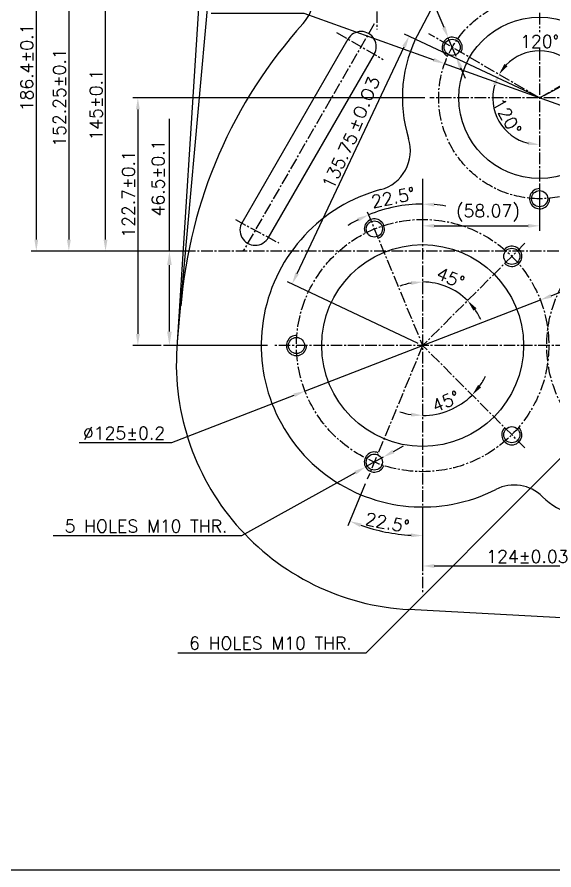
# Model space of a CAD drawing. Header units: millimetres. Extents: x -4466 to 20635, y -2270 to 9154.
# Drawn here: x 16599.3 to 16865.3, y 7525 to 7947.6 of the extents above; entities that cross this region are included whole.
import ezdxf

# ---------------------------------------------------------------- set-up
doc = ezdxf.new("R2010")
doc.units = ezdxf.units.MM
doc.header["$LTSCALE"] = 0.3
doc.header["$PDSIZE"] = -50
doc.linetypes.add('CENTER2', pattern=[28.575, 19.05, -3.175, 3.175, -3.175])
doc.layers.add('AM_VIEWS', color=1, linetype='Continuous', lineweight=25, plot=False)
doc.layers.add('center', color=1, linetype='CENTER2')
doc.styles.add('rs', font='romans.shx')
doc.styles.get("Standard").update_dxf_attribs({"font": 'romans.shx'})
doc.dimstyles.new('sarab', dxfattribs={"dimscale": 3, "dimtxt": 2.5, "dimasz": 2.3, "dimexe": 1, "dimexo": 1, "dimtad": 1, "dimdec": 3, "dimdsep": 46, "dimtxsty": 'rs', "dimcen": 0, "dimclrd": 1, "dimclre": 1, "dimclrt": 7, "dimadec": 3, "dimazin": 2, "dimtfac": 1, "dimtdec": 3, "dimtmove": 0, "dimatfit": 3, "dimfxl": 1, "dimarcsym": 0})

# ---------------------------------------------------------------- blocks, each defined once
blk = doc.blocks.new('*D732')
at = {"color": 1, "lineweight": -2, "transparency": 16777216}
for p, q in [((16887.65, 7748.25), (16891.71, 7752.32)), ((16883.58, 7744.18), (16876.52, 7737.1)), ((16772.24, 7632.65), (16872.46, 7733.03)), ((16679.01, 7632.65), (16772.24, 7632.65))]:
    blk.add_line(p, q, dxfattribs=at)
at = {"color": 1, "transparency": 16777216}
for points in [[(16886.97, 7748.92), (16888.32, 7747.57), (16883.58, 7744.18)], [(16871.78, 7733.71), (16873.13, 7732.35), (16876.52, 7737.1)]]:
    blk.add_solid(points, dxfattribs=at)
at = {"layer": 'Defpoints', "color": 0, "transparency": 16777216}
for p in [(16883.58, 7744.18), (16876.52, 7737.1)]:
    blk.add_point(p, dxfattribs=at)
at = {"color": 7, "transparency": 16777216, "insert": (16724.84, 7637.34), "char_height": 6.25, "attachment_point": 5, "style": 'rs'}
blk.add_mtext('6 HOLES M10 THR.', dxfattribs=at)
blk = doc.blocks.new('*D733')
at = {"color": 1, "lineweight": -2, "transparency": 16777216}
for start, end in [(90, 112.5), (80.5937, 85.2968), (117.2032, 121.9063)]:
    blk.add_arc((16800.25, 7784.83), 70.07, start, end, dxfattribs=at)
at = {"color": 1, "transparency": 16777216}
for points in [[(16805.95, 7853.71), (16806.03, 7855.62), (16800.25, 7854.9)], [(16767.81, 7848.02), (16768.62, 7846.28), (16773.43, 7849.57)]]:
    blk.add_solid(points, dxfattribs=at)
at = {"layer": 'Defpoints', "color": 0, "transparency": 16777216}
for p in [(16800.25, 7867.42), (16791.1, 7854.3), (16772.81, 7851.08), (16800.25, 7784.83), (16800.25, 7661.56)]:
    blk.add_point(p, dxfattribs=at)
at = {"color": 7, "transparency": 16777216, "insert": (16785.66, 7858.15), "char_height": 6.25, "attachment_point": 5, "rotation": 11.25, "style": 'rs'}
blk.add_mtext('22.5°', dxfattribs=at)
blk = doc.blocks.new('*D734')
at = {"color": 1, "lineweight": -2, "transparency": 16777216}
for start, end in [(100.4764, 110.9529), (45, 90), (24.0471, 34.5236)]:
    blk.add_arc((16800.25, 7784.83), 31.49, start, end, dxfattribs=at)
at = {"color": 1, "transparency": 16777216}
for points in [[(16794.43, 7816.75), (16794.61, 7814.84), (16800.25, 7816.32)], [(16825.45, 7802.07), (16826.93, 7803.29), (16822.51, 7807.1)]]:
    blk.add_solid(points, dxfattribs=at)
at = {"layer": 'Defpoints', "color": 0, "transparency": 16777216}
for p in [(16800.25, 7867.42), (16850.95, 7835.54), (16815.99, 7812.1), (16800.25, 7784.83), (16800.25, 7661.56)]:
    blk.add_point(p, dxfattribs=at)
at = {"color": 7, "transparency": 16777216, "insert": (16814.09, 7818.26), "char_height": 6.25, "attachment_point": 5, "rotation": 337.5, "style": 'rs'}
blk.add_mtext('45°', dxfattribs=at)
blk = doc.blocks.new('*D735')
at = {"color": 1, "lineweight": -2, "transparency": 16777216}
blk.add_line((16771.85, 7716.28), (16763.24, 7695.49), dxfattribs=at)
blk.add_arc((16800.25, 7784.83), 94.2, 250.9979, 266.5021, dxfattribs=at)
at = {"color": 1, "transparency": 16777216}
for points in [[(16769.23, 7694.87), (16769.91, 7696.66), (16764.2, 7697.8)], [(16794.53, 7691.77), (16794.47, 7689.85), (16800.25, 7690.63)]]:
    blk.add_solid(points, dxfattribs=at)
at = {"layer": 'Defpoints', "color": 0, "transparency": 16777216}
for p in [(16800.25, 7867.42), (16800.25, 7784.83), (16772.81, 7718.59), (16775.86, 7693.84), (16800.25, 7661.56)]:
    blk.add_point(p, dxfattribs=at)
at = {"color": 7, "transparency": 16777216, "insert": (16782.78, 7697.04), "char_height": 6.25, "attachment_point": 5, "rotation": 348.75, "style": 'rs'}
blk.add_mtext('22.5°', dxfattribs=at)
blk = doc.blocks.new('*D736')
at = {"color": 1, "lineweight": -2, "transparency": 16777216}
for start, end in [(324.5114, 334.0227), (270, 315), (250.9773, 260.4886)]:
    blk.add_arc((16800.25, 7784.83), 34.68, start, end, dxfattribs=at)
at = {"color": 1, "transparency": 16777216}
for points in [[(16829.21, 7764.08), (16827.75, 7765.32), (16824.77, 7760.31)], [(16794.59, 7751.59), (16794.44, 7749.68), (16800.25, 7750.16)]]:
    blk.add_solid(points, dxfattribs=at)
at = {"layer": 'Defpoints', "color": 0, "transparency": 16777216}
for p in [(16800.25, 7867.42), (16800.25, 7784.83), (16809.22, 7751.34), (16850.95, 7734.13), (16800.25, 7661.56)]:
    blk.add_point(p, dxfattribs=at)
at = {"color": 7, "transparency": 16777216, "insert": (16811.72, 7757.13), "char_height": 6.25, "attachment_point": 5, "rotation": 22.5, "style": 'rs'}
blk.add_mtext('45°', dxfattribs=at)
blk = doc.blocks.new('*D737')
at = {"color": 1, "lineweight": -2, "transparency": 16777216}
blk.add_arc((16858.2, 7907.58), 23.25, 44.2052, 135.7948, dxfattribs=at)
at = {"color": 1, "transparency": 16777216}
for points in [[(16842.29, 7923.22), (16840.76, 7924.37), (16838.06, 7919.21)], [(16875.63, 7924.37), (16874.1, 7923.22), (16878.33, 7919.21)]]:
    blk.add_solid(points, dxfattribs=at)
at = {"layer": 'Defpoints', "color": 0, "transparency": 16777216}
for p in [(16803.29, 7939.28), (16913.1, 7939.28), (16866.15, 7929.43), (16858.2, 7907.58), (16858.2, 7907.58)]:
    blk.add_point(p, dxfattribs=at)
at = {"color": 7, "transparency": 16777216, "insert": (16858.2, 7935.52), "char_height": 6.25, "attachment_point": 5, "style": 'rs'}
blk.add_mtext('120°', dxfattribs=at)
blk = doc.blocks.new('*D738')
at = {"color": 1, "lineweight": -2, "transparency": 16777216}
for p, q in [((16678.5, 8035), (16772.03, 8035)), ((16772.03, 8035), (16810.74, 7942.5)), ((16816.82, 7927.97), (16812.96, 7937.2)), ((16819.04, 7922.67), (16821.26, 7917.36))]:
    blk.add_line(p, q, dxfattribs=at)
at = {"color": 1, "transparency": 16777216}
for points in [[(16811.63, 7942.87), (16809.86, 7942.13), (16812.96, 7937.2)], [(16819.93, 7923.04), (16818.16, 7922.3), (16816.82, 7927.97)]]:
    blk.add_solid(points, dxfattribs=at)
at = {"layer": 'Defpoints', "color": 0, "transparency": 16777216}
for p in [(16812.96, 7937.2), (16816.82, 7927.97)]:
    blk.add_point(p, dxfattribs=at)
at = {"color": 7, "transparency": 16777216, "insert": (16724.49, 8039.69), "char_height": 6.25, "attachment_point": 5, "style": 'rs'}
blk.add_mtext('3 HOLES M10 THR.', dxfattribs=at)
blk = doc.blocks.new('*D740')
at = {"color": 1, "lineweight": -2, "transparency": 16777216}
for p, q in [((16863.9, 7809.46), (16869.26, 7811.54)), ((16858.53, 7807.39), (16741.96, 7762.28)), ((16676.02, 7736.77), (16736.59, 7760.2)), ((16630.11, 7736.77), (16676.02, 7736.77))]:
    blk.add_line(p, q, dxfattribs=at)
at = {"color": 1, "transparency": 16777216}
for points in [[(16863.55, 7810.35), (16864.24, 7808.57), (16858.53, 7807.39)], [(16736.25, 7761.1), (16736.94, 7759.31), (16741.96, 7762.28)]]:
    blk.add_solid(points, dxfattribs=at)
at = {"layer": 'Defpoints', "color": 0, "transparency": 16777216}
for p in [(16858.53, 7807.39), (16741.96, 7762.28)]:
    blk.add_point(p, dxfattribs=at)
at = {"color": 7, "transparency": 16777216, "insert": (16652.29, 7741.46), "char_height": 6.25, "attachment_point": 5, "style": 'rs'}
blk.add_mtext('∅125±0.2', dxfattribs=at)
blk = doc.blocks.new('*D741')
at = {"color": 1, "lineweight": -2, "transparency": 16777216}
for p, q in [((16695.54, 7949.52), (16741.45, 7949.52)), ((16741.45, 7949.52), (16805.73, 7926.43)), ((16905.25, 7890.68), (16811.14, 7924.48)), ((16910.66, 7888.74), (16916.07, 7886.79))]:
    blk.add_line(p, q, dxfattribs=at)
at = {"color": 1, "transparency": 16777216}
for points in [[(16806.05, 7927.33), (16805.4, 7925.53), (16811.14, 7924.48)], [(16910.99, 7889.64), (16910.34, 7887.84), (16905.25, 7890.68)]]:
    blk.add_solid(points, dxfattribs=at)
at = {"layer": 'Defpoints', "color": 0, "transparency": 16777216}
for p in [(16811.14, 7924.48), (16905.25, 7890.68)]:
    blk.add_point(p, dxfattribs=at)
at = {"color": 7, "transparency": 16777216, "insert": (16717.71, 7954.2), "char_height": 6.25, "attachment_point": 5, "style": 'rs'}
blk.add_mtext('∅100±0.2', dxfattribs=at)
blk = doc.blocks.new('*D742')
at = {"color": 1, "lineweight": -2, "transparency": 16777216}
blk.add_arc((16858.2, 7907.58), 23.26, 164.2023, 255.7977, dxfattribs=at)
at = {"color": 1, "transparency": 16777216}
for points in [[(16834.93, 7914.29), (16836.7, 7913.54), (16838.05, 7919.21)], [(16852.61, 7885.99), (16852.37, 7884.09), (16858.2, 7884.33)]]:
    blk.add_solid(points, dxfattribs=at)
at = {"layer": 'Defpoints', "color": 0, "transparency": 16777216}
for p in [(16803.29, 7939.28), (16858.2, 7931.84), (16858.2, 7907.58), (16835.29, 7903.54), (16858.2, 7844.18)]:
    blk.add_point(p, dxfattribs=at)
at = {"color": 7, "transparency": 16777216, "insert": (16842.11, 7898.3), "char_height": 6.25, "attachment_point": 5, "rotation": 300, "style": 'rs'}
blk.add_mtext('120°', dxfattribs=at)
blk = doc.blocks.new('*D743')
at = {"color": 1, "lineweight": -2, "transparency": 16777216}
for p, q in [((16800.25, 7864.92), (16800.25, 7841.65)), ((16858.2, 7865.08), (16858.2, 7841.65)), ((16806, 7844.15), (16852.45, 7844.15))]:
    blk.add_line(p, q, dxfattribs=at)
at = {"color": 1, "transparency": 16777216}
for points in [[(16806, 7845.11), (16806, 7843.19), (16800.25, 7844.15)], [(16852.45, 7845.11), (16852.45, 7843.19), (16858.2, 7844.15)]]:
    blk.add_solid(points, dxfattribs=at)
at = {"layer": 'Defpoints', "color": 0, "transparency": 16777216}
for p in [(16800.25, 7867.42), (16858.2, 7867.58), (16858.2, 7844.15)]:
    blk.add_point(p, dxfattribs=at)
at = {"color": 7, "transparency": 16777216, "insert": (16832.59, 7850.47), "char_height": 6.25, "attachment_point": 5, "style": 'rs'}
blk.add_mtext('(58.07)', dxfattribs=at)
blk = doc.blocks.new('*D657')
at = {"color": 1, "lineweight": -2, "transparency": 16777216}
for p, q in [((16924.25, 7713.66), (16924.25, 7673.1)), ((16800.25, 7702.33), (16800.25, 7673.1)), ((16806, 7675.6), (16918.5, 7675.6))]:
    blk.add_line(p, q, dxfattribs=at)
at = {"color": 1, "transparency": 16777216}
for points in [[(16806, 7676.56), (16806, 7674.65), (16800.25, 7675.6)], [(16918.5, 7676.56), (16918.5, 7674.65), (16924.25, 7675.6)]]:
    blk.add_solid(points, dxfattribs=at)
at = {"layer": 'Defpoints', "color": 0, "transparency": 16777216}
for p in [(16924.25, 7716.16), (16800.25, 7704.83), (16924.25, 7675.6)]:
    blk.add_point(p, dxfattribs=at)
at = {"color": 7, "transparency": 16777216, "insert": (16852.15, 7680.29), "char_height": 6.25, "attachment_point": 5, "style": 'rs'}
blk.add_mtext('124±0.03', dxfattribs=at)
blk = doc.blocks.new('*D723')
at = {"color": 1, "lineweight": -2, "transparency": 16777216}
for p, q in [((16872.04, 7976.58), (16640.63, 7976.58)), ((16643.13, 7837.33), (16643.13, 7970.83)), ((16685.1, 7831.58), (16640.63, 7831.58))]:
    blk.add_line(p, q, dxfattribs=at)
at = {"color": 1, "transparency": 16777216}
for points in [[(16642.17, 7970.83), (16644.09, 7970.83), (16643.13, 7976.58)], [(16642.17, 7837.33), (16644.09, 7837.33), (16643.13, 7831.58)]]:
    blk.add_solid(points, dxfattribs=at)
at = {"layer": 'Defpoints', "color": 0, "transparency": 16777216}
for p in [(16643.13, 7976.58), (16874.54, 7976.58), (16687.6, 7831.58)]:
    blk.add_point(p, dxfattribs=at)
at = {"color": 7, "transparency": 16777216, "insert": (16638.44, 7904.08), "char_height": 6.25, "attachment_point": 5, "rotation": 90, "style": 'rs'}
blk.add_mtext('145±0.1', dxfattribs=at)
blk = doc.blocks.new('*D724')
at = {"color": 1, "lineweight": -2, "transparency": 16777216}
for p, q in [((16835.04, 7983.83), (16622.46, 7983.83)), ((16624.96, 7978.08), (16624.96, 7837.33)), ((16685.1, 7831.58), (16622.46, 7831.58))]:
    blk.add_line(p, q, dxfattribs=at)
at = {"color": 1, "transparency": 16777216}
for points in [[(16624, 7978.08), (16625.92, 7978.08), (16624.96, 7983.83)], [(16624, 7837.33), (16625.92, 7837.33), (16624.96, 7831.58)]]:
    blk.add_solid(points, dxfattribs=at)
at = {"layer": 'Defpoints', "color": 0, "transparency": 16777216}
for p in [(16837.54, 7983.83), (16624.96, 7831.58), (16687.6, 7831.58)]:
    blk.add_point(p, dxfattribs=at)
at = {"color": 7, "transparency": 16777216, "insert": (16620.27, 7907.71), "char_height": 6.25, "attachment_point": 5, "rotation": 90, "style": 'rs'}
blk.add_mtext('152.25±0.1', dxfattribs=at)
blk = doc.blocks.new('*D659')
at = {"color": 1, "lineweight": -2, "transparency": 16777216}
for p, q in [((16860.4, 7908.77), (16917.35, 7939.41)), ((16917.88, 7933.17), (16978.48, 7820.54)), ((16926.45, 7786.02), (16983.4, 7816.66))]:
    blk.add_line(p, q, dxfattribs=at)
at = {"color": 1, "transparency": 16777216}
for points in [[(16918.72, 7933.62), (16917.03, 7932.71), (16915.15, 7938.23)], [(16979.32, 7821), (16977.63, 7820.09), (16981.2, 7815.48)]]:
    blk.add_solid(points, dxfattribs=at)
at = {"layer": 'Defpoints', "color": 0, "transparency": 16777216}
for p in [(16858.2, 7907.58), (16981.2, 7815.48), (16924.25, 7784.83)]:
    blk.add_point(p, dxfattribs=at)
at = {"color": 7, "transparency": 16777216, "insert": (16944.56, 7893.47), "char_height": 6.25, "attachment_point": 5, "rotation": 298.2841, "style": 'rs'}
blk.add_mtext('139.4±0.03', dxfattribs=at)
blk = doc.blocks.new('*D670')
at = {"color": 1, "lineweight": -2, "transparency": 16777216}
for p, q in [((16855.93, 7908.65), (16791.28, 7939.18)), ((16738.04, 7820.56), (16791.08, 7932.91)), ((16797.98, 7785.9), (16733.33, 7816.43))]:
    blk.add_line(p, q, dxfattribs=at)
at = {"color": 1, "transparency": 16777216}
for points in [[(16790.22, 7933.32), (16791.95, 7932.5), (16793.54, 7938.11)], [(16737.17, 7820.97), (16738.91, 7820.15), (16735.59, 7815.36)]]:
    blk.add_solid(points, dxfattribs=at)
at = {"layer": 'Defpoints', "color": 0, "transparency": 16777216}
for p in [(16793.54, 7938.11), (16858.2, 7907.58), (16800.25, 7784.83)]:
    blk.add_point(p, dxfattribs=at)
at = {"color": 7, "transparency": 16777216, "insert": (16759.24, 7876.45), "char_height": 6.25, "attachment_point": 5, "rotation": 64.7281, "style": 'rs'}
blk.add_mtext('135.75', dxfattribs=at)
blk = doc.blocks.new('_DatumFilled')
at = {"color": 0, "linetype": 'ByBlock'}
blk.add_solid([(0, 0.577), (-1, 0), (0, -0.577)], dxfattribs=at)
blk = doc.blocks.new('*D671')
at = {"color": 1, "lineweight": -2, "transparency": 16777216}
for p, q in [((16785.73, 7732.31), (16790.75, 7735.1)), ((16780.7, 7729.52), (16771.96, 7724.66)), ((16710.74, 7690.68), (16766.93, 7721.87)), ((16617.21, 7690.68), (16710.74, 7690.68))]:
    blk.add_line(p, q, dxfattribs=at)
at = {"color": 1, "transparency": 16777216}
for points in [[(16785.26, 7733.15), (16786.19, 7731.47), (16780.7, 7729.52)], [(16766.46, 7722.71), (16767.39, 7721.03), (16771.96, 7724.66)]]:
    blk.add_solid(points, dxfattribs=at)
at = {"layer": 'Defpoints', "color": 0, "transparency": 16777216}
for p in [(16780.7, 7729.52), (16771.96, 7724.66)]:
    blk.add_point(p, dxfattribs=at)
at = {"color": 7, "transparency": 16777216, "insert": (16663.2, 7695.37), "char_height": 6.25, "attachment_point": 5, "style": 'rs'}
blk.add_mtext('5 HOLES M10 THR.', dxfattribs=at)

msp = doc.modelspace()

# ---------------------------------------------------------------- linework, layer by layer
for p, q in [((16693.49523, 8018.08278), (16678.44583, 7783.64842)), ((16699.49523, 8018.08278), (16678.68591, 7786.76368)), ((16797.63824, 7938.51578), (16829.57674, 7999.37642)), ((17096.74053, 7637.26671), (16793.46665, 7654.01847))]:
    msp.add_line(p, q)
at = {"color": 1}
for p, q in [((16608.82525, 8012.33278), (16608.82525, 7837.33278)), ((16801.34148, 7907.58278), (16656.64074, 7907.58278)), ((16659.14074, 7901.83278), (16659.14074, 7790.58278)), ((16674.78717, 7831.58278), (16674.78717, 7897.23278)), ((16683.5409, 7831.58278), (16606.32525, 7831.58278)), ((16684.6034, 7831.58278), (16671.78717, 7831.58278)), ((16674.78717, 7791.73278), (16674.78717, 7824.68278)), ((16670.7256, 7784.83278), (16656.64074, 7784.83278)), ((16723.36697, 7784.83278), (16671.78717, 7784.83278))]:
    msp.add_line(p, q, dxfattribs=at)
at = {"color": 2}
for p, q in [((16763.24821, 7936.67227), (16710.63274, 7845.53961)), ((16776.23859, 7929.17227), (16723.62312, 7838.03961))]:
    msp.add_line(p, q, dxfattribs=at)
for centre, radius in [((16858.19523, 7907.58278), 40), ((16814.89396, 7932.58278), 4), ((16858.19523, 7857.58278), 4), ((16776.32752, 7842.57525), 4), ((16800.24523, 7784.83278), 50), ((16844.43941, 7829.02695), 4), ((16737.74523, 7784.83278), 4), ((16844.43941, 7740.63861), 4), ((16776.32752, 7727.09031), 4)]:
    msp.add_circle(centre, radius)
for centre, radius, start, end in [((16726.19523, 7957.7867), 20, 317.9048346, 0), ((16917.63959, 7784.83278), 238, 137.9048346, 175.2599622), ((16858.19523, 7907.58278), 68, 151.6790466, 197.3243703), ((16814.89396, 7932.58278), 5, 330, 242.865984), ((16774.18742, 7881.37806), 20, 285.1043685, 17.3243703), ((16800.24523, 7784.83278), 80, 105.1043685, 296.9664719), ((16858.19523, 7857.58278), 5, 90, 2.865984), ((16776.32752, 7842.57525), 5, 292.5, 204.7924428), ((16844.43941, 7829.02695), 5, 225, 137.2924428), ((16737.74523, 7784.83278), 5, 87.7075572, 0), ((16800.19523, 7775.83278), 122, 174.8595442, 266.8384003), ((16800.19523, 7775.83278), 122, 174.8595442, 266.8384003), ((16844.43941, 7740.63861), 5, 135, 47.2924428), ((16776.32752, 7727.09031), 5, 67.5, 339.7924428), ((16845.59213, 7695.70558), 20, 45.3492394, 116.9664719), ((16884.24523, 7734.83278), 35, 225.3492394, 282.3178115)]:
    msp.add_arc(centre, radius, start, end)
for centre, radius, start, end in [((16769.7434, 7932.92227), 7.5, 330, 150), ((16717.24523, 7841.99278), 7.50367, 148.2083392, 331.7916608)]:
    msp.add_arc(centre, radius, start, end, dxfattribs=at)
at = {"color": 1}
for points in [[(16658.18241, 7901.83278), (16660.09907, 7901.83278), (16659.14074, 7907.58278)], [(16607.86691, 7837.33278), (16609.78358, 7837.33278), (16608.82525, 7831.58278)], [(16673.63717, 7824.68278), (16675.93717, 7824.68278), (16674.78717, 7831.58278)], [(16658.18241, 7790.58278), (16660.09907, 7790.58278), (16659.14074, 7784.83278)], [(16673.63717, 7791.73278), (16675.93717, 7791.73278), (16674.78717, 7784.83278)]]:
    msp.add_solid(points, dxfattribs=at)
at = {"layer": 'AM_VIEWS', "color": 3}
msp.add_line((15440.36744, 7525.00297), (17430.53015, 7525.00297), dxfattribs=at)
at = {"layer": 'center', "color": 2}
for p, q in [((16777.49523, 7984.69008), (16777.49523, 7941.34291)), ((16776.2442, 7944.182), (16711.1946, 7831.51279)), ((16757.61077, 7939.92705), (16780.66822, 7926.61482)), ((16707.44106, 7847.25157), (16729.04232, 7835.66503))]:
    msp.add_line(p, q, dxfattribs=at)
at = {"layer": 'center'}
for p, q in [((16858.19523, 7966.788), (16858.19523, 7940.04798)), ((16858.19523, 7907.58278), (16803.29109, 7939.2817)), ((16858.19523, 7907.58278), (16913.09937, 7939.2817)), ((16858.19523, 7931.84184), (16858.19523, 7844.18494)), ((16917.42745, 7907.58278), (16803.84148, 7907.58278)), ((16800.24523, 7867.42312), (16800.24523, 7661.56142)), ((16772.80533, 7851.07857), (16800.24523, 7784.83278)), ((16850.94757, 7835.53512), (16800.24523, 7784.83278)), ((16888.97765, 7784.83278), (16726.36697, 7784.83278)), ((16800.24523, 7784.83278), (16772.80533, 7718.58699)), ((16850.94757, 7734.13045), (16800.24523, 7784.83278))]:
    msp.add_line(p, q, dxfattribs=at)
at = {"layer": 'center', "color": 1}
msp.add_line((17296.308, 7831.58278), (16663.99541, 7831.58278), dxfattribs=at)
at = {"layer": 'center'}
for centre, radius in [((16858.19523, 7907.58278), 50), ((16800.24523, 7784.83278), 62.5), ((16924.24523, 7784.83278), 62.5)]:
    msp.add_circle(centre, radius, dxfattribs=at)

# ---------------------------------------------------------------- texts
at = {"width": 1.2}
msp.add_text('%%P0.03', height=6.125, rotation=67.8, dxfattribs=at).set_placement((16768.38109, 7889.9618))
at = {"color": 7, "insert": (16604.13775, 7922.60368), "char_height": 6.25, "attachment_point": 5, "rotation": 90, "style": 'rs'}
msp.add_mtext('186.4±0.1', dxfattribs=at)
at = {"char_height": 6.25, "attachment_point": 5, "rotation": 90, "style": 'rs'}
for s, insert in [('46.5±0.1', (16669.16217, 7867.85778)), ('122.7±0.1', (16654.45324, 7859.92694))]:
    msp.add_mtext(s, dxfattribs=dict(at, insert=insert))

# ---------------------------------------------------------------- dimensions: what is measured, and where the dimension line sits
for p1, p2, text, override, picture, middle in [((16816.82421, 7927.97039), (16812.96371, 7937.19517), '3 HOLES M10 THR.', {"dimscale": 2.5, "dimtoh": 1, "dimdec": 2, "dimcen": 2.5, "dimadec": 1, "dimtdec": 2}, '*D738', (16724.48658, 8035.00468)), ((16883.58376, 7744.17697), (16876.51835, 7737.10025), '6 HOLES M10 THR.', {"dimscale": 2.5, "dimtoh": 1, "dimdec": 2, "dimcen": 2.5, "dimadec": 2, "dimtdec": 2}, '*D732', (16724.84387, 7632.65461)), ((16780.6991, 7729.51709), (16771.95593, 7724.66353), '5 HOLES M10 THR.', {"dimscale": 2.5, "dimtoh": 1, "dimdec": 2, "dimcen": 2.5, "dimadec": 1, "dimtdec": 2, "dimldrblk": 'DatumFilled'}, '*D671', (16663.19537, 7690.681))]:
    dim = msp.add_diameter_dim_2p(p1=p1, p2=p2, text=text, dimstyle='sarab', override=override)
    dim.commit()
    dim.dimension.update_dxf_attribs({"geometry": picture, "text_midpoint": middle, "dimtype": 163})
for base, p1, p2, picture, middle in [((16624.9603, 7831.58278), (16837.53653, 7983.83278), (16687.6034, 7831.58278), '*D724', (16620.2728, 7907.70778)), ((16643.13011, 7976.58278), (16687.6034, 7831.58278), (16874.53653, 7976.58278), '*D723', (16638.44261, 7904.08278))]:
    dim = msp.add_linear_dim(base=base, p1=p1, p2=p2, angle=90, dimstyle='sarab', override={"dimscale": 2.5, "dimgap": 0.625, "dimdec": 2, "dimcen": 2.5, "dimadec": 1, "dimtol": 1, "dimlim": 0, "dimtp": 0.1, "dimtm": 0.1, "dimtdec": 2})
    dim.commit()
    dim.dimension.update_dxf_attribs({"geometry": picture, "text_midpoint": middle})
for p1, p2, override, picture, middle in [((16905.25187, 7890.68093), (16811.13859, 7924.48463), {"dimscale": 2.5, "dimtoh": 1, "dimdec": 2, "dimcen": 2.5, "dimadec": 1, "dimtol": 1, "dimtp": 0.2, "dimtm": 0.2, "dimtdec": 2}, '*D741', (16717.71269, 7949.51624)), ((16858.53421, 7807.38594), (16741.95625, 7762.27962), {"dimscale": 2.5, "dimgap": 0.625, "dimtoh": 1, "dimdec": 2, "dimcen": 2.5, "dimadec": 1, "dimtol": 1, "dimlim": 0, "dimtp": 0.2, "dimtm": 0.2, "dimtdec": 2}, '*D740', (16652.28713, 7736.76845))]:
    dim = msp.add_diameter_dim_2p(p1=p1, p2=p2, dimstyle='sarab', override=override)
    dim.commit()
    dim.dimension.update_dxf_attribs({"geometry": picture, "text_midpoint": middle, "dimtype": 163})
dim = msp.add_linear_dim(base=(16793.53643, 7938.10806), p1=(16800.24523, 7784.83278), p2=(16858.19523, 7907.58278), angle=64.728109, text='135.75', dimstyle='sarab', override={"dimscale": 2.5, "dimgap": 0.625, "dimtoh": 1, "dimdec": 2, "dimcen": 2.5, "dimadec": 1, "dimtol": 1, "dimlim": 0, "dimtp": 0.03, "dimtm": 0.03, "dimtdec": 2, "dimldrblk": 'DatumFilled'})
dim.commit()
dim.dimension.update_dxf_attribs({"geometry": '*D670', "text_midpoint": (16763.48384, 7874.4505), "dimtype": 161})
for base, line1, line2, picture, middle in [((16866.14782, 7929.43234), ((16858.19523, 7907.58278), (16803.29109, 7939.2817)), ((16858.19523, 7907.58278), (16913.09937, 7939.2817)), '*D737', (16858.19523, 7935.5221)), ((16835.29209, 7903.54434), ((16858.19523, 7931.84184), (16858.19523, 7844.18494)), ((16858.19523, 7907.58278), (16803.29109, 7939.2817)), '*D742', (16842.11404, 7898.2983)), ((16791.09945, 7854.30189), ((16772.80533, 7851.07857), (16800.24523, 7784.83278)), ((16800.24523, 7867.42312), (16800.24523, 7661.56142)), '*D733', (16785.66105, 7858.15242)), ((16775.86441, 7693.8423), ((16800.24523, 7784.83278), (16772.80533, 7718.58699)), ((16800.24523, 7867.42312), (16800.24523, 7661.56142)), '*D735', (16782.78216, 7697.03997)), ((16809.2204, 7751.33699), ((16850.94757, 7734.13045), (16800.24523, 7784.83278)), ((16800.24523, 7867.42312), (16800.24523, 7661.56142)), '*D736', (16811.72187, 7757.12573)), ((16815.99057, 7812.10451), ((16800.24523, 7867.42312), (16800.24523, 7661.56142)), ((16850.94757, 7835.53512), (16800.24523, 7784.83278)), '*D734', (16814.09002, 7818.25706))]:
    dim = msp.add_angular_dim_2l(base=base, line1=line1, line2=line2, dimstyle='sarab', override={"dimscale": 2.5, "dimtoh": 1, "dimdec": 2, "dimcen": 2.5, "dimadec": 1, "dimtdec": 2})
    dim.commit()
    dim.dimension.update_dxf_attribs({"geometry": picture, "text_midpoint": middle})
dim = msp.add_linear_dim(base=(16981.20078, 7815.47974), p1=(16858.19523, 7907.58278), p2=(16924.24523, 7784.83278), angle=298.2840523, dimstyle='sarab', override={"dimscale": 2.5, "dimtoh": 1, "dimdec": 1, "dimcen": 2.5, "dimadec": 1, "dimtol": 1, "dimtp": 0.03, "dimtm": 0.03, "dimtdec": 2})
dim.commit()
dim.dimension.update_dxf_attribs({"geometry": '*D659', "text_midpoint": (16940.43028, 7891.24931), "dimtype": 161})
dim = msp.add_linear_dim(base=(16858.19523, 7844.14861), p1=(16800.24523, 7867.42312), p2=(16858.19523, 7867.58278), text='(58.07)', dimstyle='sarab', override={"dimscale": 2.5, "dimtoh": 1, "dimdec": 2, "dimcen": 2.5, "dimadec": 1, "dimtdec": 2})
dim.commit()
dim.dimension.update_dxf_attribs({"geometry": '*D743', "text_midpoint": (16832.58832, 7844.14861), "dimtype": 160})
dim = msp.add_linear_dim(base=(16924.24523, 7675.6047), p1=(16800.24523, 7704.83278), p2=(16924.24523, 7716.16324), dimstyle='sarab', override={"dimscale": 2.5, "dimtoh": 1, "dimdec": 2, "dimcen": 2.5, "dimadec": 1, "dimtol": 1, "dimtp": 0.03, "dimtm": 0.03, "dimtdec": 2})
dim.commit()
dim.dimension.update_dxf_attribs({"geometry": '*D657', "text_midpoint": (16852.15308, 7675.6047), "dimtype": 160})

doc.saveas('drawing.dxf')
